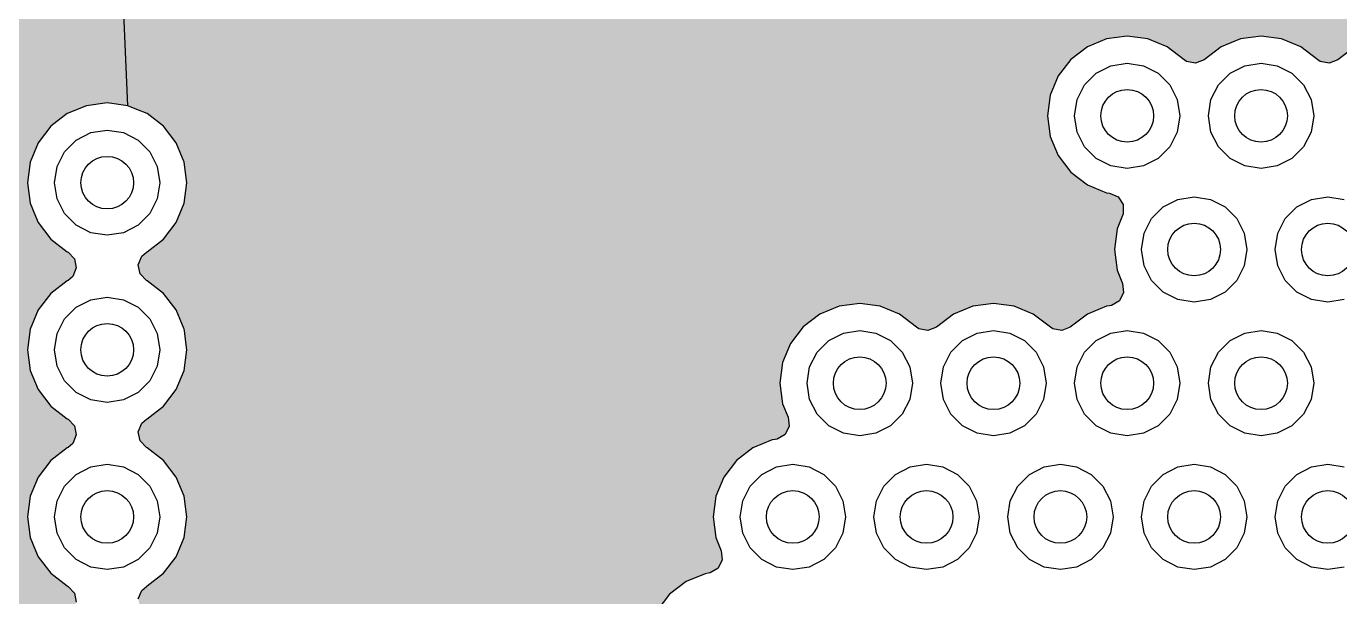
# Model space of a CAD drawing. Header units: millimetres. Extents: x -3894 to -3474, y -291 to 6.
# Drawn here: x -3733.36 to -3723.38, y -96.33 to -91.99 of the extents above; entities that cross this region are included whole.
import ezdxf

# ---------------------------------------------------------------- set-up
doc = ezdxf.new("R2010")
doc.units = ezdxf.units.MM
doc.layers.add('BLACK', color=7, linetype='Continuous')

msp = doc.modelspace()

# ---------------------------------------------------------------- hatches: boundary and pattern name
msp.add_hatch(color=256).paths.add_polyline_path([(-3725.301, -93.1973), (-3725.4264, -93.1011), (-3725.5227, -92.9756), (-3725.5429, -92.9268), (-3725.5832, -92.8296), (-3725.5832, -92.8296), (-3725.6038, -92.6728), (-3725.5832, -92.516), (-3725.5832, -92.516), (-3725.5227, -92.37), (-3725.4264, -92.2445), (-3725.301, -92.1483), (-3725.1549, -92.0878), (-3725.1549, -92.0878), (-3724.9981, -92.0671), (-3724.8414, -92.0878), (-3724.8414, -92.0878), (-3724.6953, -92.1483), (-3724.5656, -92.2478), (-3724.5483, -92.2589), (-3724.4798, -92.273), (-3724.4147, -92.2478), (-3724.285, -92.1483), (-3724.1389, -92.0878), (-3724.1389, -92.0878), (-3723.9821, -92.0671), (-3723.8254, -92.0878), (-3723.8254, -92.0878), (-3723.6793, -92.1483), (-3723.5496, -92.2478), (-3723.5323, -92.2589), (-3723.4638, -92.273), (-3723.3987, -92.2478), (-3723.269, -92.1483), (-3723.1229, -92.0878), (-3723.1229, -92.0878), (-3722.9661, -92.0671), (-3722.8094, -92.0878), (-3722.8094, -92.0878), (-3722.6633, -92.1483), (-3722.5336, -92.2478), (-3722.5163, -92.2589), (-3722.4478, -92.273), (-3722.3827, -92.2478), (-3722.253, -92.1483), (-3722.1069, -92.0878), (-3722.1069, -92.0878), (-3721.9501, -92.0671), (-3721.7934, -92.0878), (-3721.7934, -92.0878), (-3721.6473, -92.1483), (-3721.5917, -89.8675), (-3721.626, -89.8741), (-3721.6728, -89.9187), (-3721.7759, -90.0531), (-3721.9013, -90.1493), (-3722.0474, -90.2098), (-3722.1519, -90.2236), (-3722.2041, -90.2305), (-3722.307, -90.217), (-3722.3609, -90.2098), (-3722.507, -90.1493), (-3722.6324, -90.0531), (-3722.7406, -89.9121), (-3722.7625, -89.8868), (-3722.8274, -89.8609), (-3722.896, -89.8741), (-3722.9428, -89.9187), (-3723.0459, -90.0531), (-3723.1713, -90.1493), (-3723.3174, -90.2098), (-3723.4219, -90.2236), (-3723.4741, -90.2305), (-3723.577, -90.217), (-3723.6309, -90.2098), (-3723.777, -90.1493), (-3723.9024, -90.0531), (-3723.9987, -89.9276), (-3724.0258, -89.8623), (-3724.0592, -89.7816), (-3724.0592, -89.7816), (-3724.0695, -89.7032), (-3731.2496, -88.9835), (-3731.2711, -89.1466), (-3731.3316, -89.2926), (-3731.4279, -89.4181), (-3731.5533, -89.5143), (-3731.6994, -89.5748), (-3731.7782, -89.5852), (-3731.7884, -89.587), (-3731.8497, -89.6205), (-3732.4685, -90.2393), (-3732.5713, -90.2986), (-3732.5955, -90.3051), (-3732.6858, -90.3293), (-3732.5884, -92.5958), (-3732.5884, -92.5958), (-3732.5884, -92.5958), (-3732.5203, -92.624), (-3732.4423, -92.6563), (-3732.3169, -92.7525), (-3732.2206, -92.878), (-3732.1601, -93.024), (-3732.1395, -93.1808), (-3732.1601, -93.3376), (-3732.2206, -93.4836), (-3732.3169, -93.6091), (-3732.4578, -93.7173), (-3732.4831, -93.7392), (-3732.5091, -93.804), (-3732.4958, -93.8726), (-3732.4512, -93.9194), (-3732.3169, -94.0225), (-3732.2206, -94.148), (-3732.1601, -94.294), (-3732.1471, -94.3927), (-3732.1395, -94.4508), (-3732.1601, -94.6076), (-3732.2206, -94.7536), (-3732.3169, -94.8791), (-3732.4578, -94.9873), (-3732.4831, -95.0092), (-3732.5091, -95.074), (-3732.4958, -95.1426), (-3732.4512, -95.1894), (-3732.3169, -95.2925), (-3732.2206, -95.418), (-3732.1601, -95.564), (-3732.1471, -95.6627), (-3732.1395, -95.7208), (-3732.1601, -95.8776), (-3732.2206, -96.0236), (-3732.3169, -96.1491), (-3732.4578, -96.2573), (-3732.4831, -96.2792), (-3732.5091, -96.344), (-3732.4958, -96.4126), (-3732.4512, -96.4594), (-3732.3169, -96.5625), (-3732.2206, -96.688), (-3732.1601, -96.834), (-3732.1601, -96.834), (-3732.1395, -96.9908), (-3732.1439, -97.0242), (-3732.1601, -97.1476), (-3732.2206, -97.2936), (-3732.3169, -97.4191), (-3732.4578, -97.5273), (-3732.4831, -97.5492), (-3732.5091, -97.614), (-3732.4958, -97.6826), (-3732.4512, -97.7294), (-3732.4208, -97.7528), (-3732.3169, -97.8325), (-3732.2206, -97.958), (-3732.1601, -98.104), (-3732.1395, -98.2608), (-3732.1601, -98.4176), (-3732.2206, -98.5636), (-3732.3169, -98.6891), (-3732.4578, -98.7973), (-3732.4831, -98.8192), (-3732.5091, -98.884), (-3732.4958, -98.9526), (-3732.4512, -98.9994), (-3732.3169, -99.1025), (-3732.2206, -99.228), (-3732.1601, -99.374), (-3732.1471, -99.4727), (-3732.1395, -99.5308), (-3732.1601, -99.6876), (-3732.2206, -99.8336), (-3732.3169, -99.9591), (-3732.4578, -100.0673), (-3732.4831, -100.0892), (-3732.5091, -100.154), (-3732.4958, -100.2226), (-3732.4512, -100.2694), (-3732.3169, -100.3725), (-3732.2206, -100.498), (-3732.1601, -100.644), (-3732.1461, -100.7505), (-3732.1395, -100.8008), (-3732.1601, -100.9576), (-3732.2206, -101.1036), (-3732.3169, -101.2291), (-3732.4423, -101.3253), (-3732.5153, -101.3556), (-3732.1152, -102.2451), (-3723.4741, -98.3585), (-3723.5525, -98.3482), (-3723.6309, -98.3378), (-3723.777, -98.2773), (-3723.9067, -98.1778), (-3723.924, -98.1667), (-3723.9925, -98.1526), (-3724.0576, -98.1778), (-3724.1873, -98.2773), (-3724.3334, -98.3378), (-3724.4379, -98.3516), (-3724.4901, -98.3585), (-3724.5685, -98.3482), (-3724.6469, -98.3378), (-3724.793, -98.2773), (-3724.9227, -98.1778), (-3724.94, -98.1667), (-3725.0085, -98.1526), (-3725.0736, -98.1778), (-3725.2033, -98.2773), (-3725.3494, -98.3378), (-3725.4539, -98.3516), (-3725.5061, -98.3585), (-3725.5845, -98.3482), (-3725.6629, -98.3378), (-3725.809, -98.2773), (-3725.9387, -98.1778), (-3725.956, -98.1667), (-3726.0245, -98.1526), (-3726.0896, -98.1778), (-3726.2193, -98.2773), (-3726.3654, -98.3378), (-3726.4699, -98.3516), (-3726.5221, -98.3585), (-3726.6005, -98.3482), (-3726.6789, -98.3378), (-3726.825, -98.2773), (-3726.9547, -98.1778), (-3726.972, -98.1667), (-3727.0405, -98.1526), (-3727.1056, -98.1778), (-3727.2353, -98.2773), (-3727.3814, -98.3378), (-3727.4859, -98.3516), (-3727.5381, -98.3585), (-3727.6165, -98.3482), (-3727.6949, -98.3378), (-3727.841, -98.2773), (-3727.9707, -98.1778), (-3727.988, -98.1667), (-3728.0565, -98.1526), (-3728.1216, -98.1778), (-3728.2513, -98.2773), (-3728.3974, -98.3378), (-3728.5019, -98.3516), (-3728.5541, -98.3585), (-3728.5541, -98.3585), (-3728.6325, -98.3482), (-3728.7109, -98.3378), (-3728.857, -98.2773), (-3728.9824, -98.1811), (-3729.0787, -98.0556), (-3729.0989, -98.0068), (-3729.1392, -97.9096), (-3729.1392, -97.9096), (-3729.1598, -97.7528), (-3729.1392, -97.596), (-3729.1392, -97.596), (-3729.0787, -97.45), (-3728.9824, -97.3245), (-3728.857, -97.2283), (-3728.7173, -97.1704), (-3728.7109, -97.1678), (-3728.7109, -97.1678), (-3728.6878, -97.1647), (-3728.6733, -97.1619), (-3728.6133, -97.1263), (-3728.582, -97.0638), (-3728.5895, -96.9943), (-3728.6312, -96.8936), (-3728.6518, -96.7368), (-3728.6312, -96.58), (-3728.6312, -96.58), (-3728.5707, -96.434), (-3728.4744, -96.3085), (-3728.349, -96.2123), (-3728.2029, -96.1518), (-3728.1798, -96.1487), (-3728.1653, -96.1459), (-3728.1053, -96.1103), (-3728.074, -96.0478), (-3728.0815, -95.9783), (-3728.1232, -95.8776), (-3728.1438, -95.7208), (-3728.1232, -95.564), (-3728.1232, -95.564), (-3728.0627, -95.418), (-3727.9664, -95.2925), (-3727.841, -95.1963), (-3727.6949, -95.1358), (-3727.6949, -95.1358), (-3727.6718, -95.1327), (-3727.6573, -95.1299), (-3727.5973, -95.0943), (-3727.566, -95.0318), (-3727.5735, -94.9623), (-3727.6152, -94.8616), (-3727.6358, -94.7048), (-3727.6152, -94.548), (-3727.6152, -94.548), (-3727.5547, -94.402), (-3727.4584, -94.2765), (-3727.333, -94.1803), (-3727.1869, -94.1198), (-3727.1869, -94.1198), (-3727.0301, -94.0991), (-3726.8734, -94.1198), (-3726.8734, -94.1198), (-3726.7273, -94.1803), (-3726.5976, -94.2798), (-3726.5803, -94.2909), (-3726.5118, -94.305), (-3726.4467, -94.2798), (-3726.317, -94.1803), (-3726.1709, -94.1198), (-3726.1709, -94.1198), (-3726.0141, -94.0991), (-3725.8574, -94.1198), (-3725.8574, -94.1198), (-3725.7113, -94.1803), (-3725.5816, -94.2798), (-3725.5643, -94.2909), (-3725.4958, -94.305), (-3725.4307, -94.2798), (-3725.301, -94.1803), (-3725.1549, -94.1198), (-3725.1549, -94.1198), (-3725.1318, -94.1167), (-3725.1173, -94.1139), (-3725.0573, -94.0783), (-3725.026, -94.0158), (-3725.0335, -93.9463), (-3725.0752, -93.8456), (-3725.0958, -93.6888), (-3725.0752, -93.532), (-3725.0335, -93.4313), (-3725.0286, -93.4173), (-3725.0295, -93.3475), (-3725.0679, -93.2892), (-3725.1318, -93.2609), (-3725.1549, -93.2578)])
h = msp.add_hatch(color=256)
h.paths.add_polyline_path([(-3739.5234, -95.2925), (-3739.3825, -95.1843), (-3739.3572, -95.1625), (-3739.3312, -95.0976), (-3739.3444, -95.029), (-3739.3891, -94.9822), (-3739.5234, -94.8791), (-3739.6197, -94.7536), (-3739.6399, -94.7048), (-3739.6802, -94.6076), (-3739.6802, -94.6076), (-3739.7008, -94.4508), (-3739.6802, -94.294), (-3739.6802, -94.294), (-3739.6197, -94.148), (-3739.5234, -94.0225), (-3739.3825, -93.9143), (-3739.3572, -93.8925), (-3739.3312, -93.8276), (-3739.3444, -93.759), (-3739.3891, -93.7122), (-3739.5234, -93.6091), (-3739.6197, -93.4836), (-3739.6399, -93.4348), (-3739.6802, -93.3376), (-3739.6802, -93.3376), (-3739.7008, -93.1808), (-3739.6802, -93.024), (-3739.6802, -93.024), (-3739.6197, -92.878), (-3739.5234, -92.7525), (-3739.398, -92.6563), (-3739.2519, -92.5958), (-3739.2519, -92.5958), (-3739.1735, -92.5854), (-3739.1735, -90.3293), (-3741.802, -90.3293), (-3741.8575, -90.3424), (-3741.9087, -90.39), (-3741.9259, -90.4577), (-3741.9039, -90.524), (-3741.8495, -90.5679), (-3741.7435, -90.6118), (-3741.7133, -90.6243), (-3741.5879, -90.7205), (-3741.4916, -90.846), (-3741.4311, -90.992), (-3741.4105, -91.1488), (-3741.4311, -91.3056), (-3741.4916, -91.4516), (-3741.5879, -91.5771), (-3741.7133, -91.6733), (-3741.8594, -91.7338), (-3742.0161, -91.7545), (-3742.0527, -91.7497), (-3742.0953, -91.7514), (-3742.1566, -91.7849), (-3742.5509, -92.1793), (-3742.6105, -92.2136), (-3742.6309, -92.2254), (-3742.72, -92.2493), (-3742.72, -92.2493), (-3745.3574, -92.2493), (-3745.3823, -92.2518), (-3745.444, -92.2846), (-3745.4782, -92.3455), (-3745.474, -92.4153), (-3745.4328, -92.4717), (-3745.4268, -92.4763), (-3745.3979, -92.4985), (-3745.3016, -92.624), (-3745.2411, -92.77), (-3745.2205, -92.9268), (-3745.2411, -93.0836), (-3745.2814, -93.1808), (-3745.3016, -93.2296), (-3745.3979, -93.3551), (-3745.5388, -93.4633), (-3745.5641, -93.4852), (-3745.5901, -93.55), (-3745.5768, -93.6186), (-3745.5322, -93.6654), (-3745.3979, -93.7685), (-3745.3016, -93.894), (-3745.2411, -94.04), (-3745.223, -94.1772), (-3745.2205, -94.1968), (-3745.2411, -94.3536), (-3745.3016, -94.4996), (-3745.4011, -94.6293), (-3745.4123, -94.6467), (-3745.4263, -94.7151), (-3745.4011, -94.7803), (-3745.3016, -94.91), (-3745.2411, -95.056), (-3745.2411, -95.056), (-3745.223, -95.1932), (-3745.2205, -95.2128), (-3745.2411, -95.3696), (-3745.3016, -95.5156), (-3745.4011, -95.6453), (-3745.4123, -95.6627), (-3745.4263, -95.7311), (-3745.4011, -95.7963), (-3745.3016, -95.926), (-3745.2411, -96.072), (-3745.2411, -96.072), (-3745.2246, -96.1975), (-3745.2205, -96.2288), (-3745.2411, -96.3856), (-3745.3016, -96.5316), (-3745.4011, -96.6613), (-3745.4123, -96.6787), (-3745.4263, -96.7471), (-3745.4011, -96.8123), (-3745.3016, -96.942), (-3745.2411, -97.088), (-3745.2314, -97.1619), (-3745.2205, -97.2448), (-3745.2411, -97.4016), (-3745.3016, -97.5476), (-3745.4011, -97.6773), (-3745.4123, -97.6947), (-3745.4263, -97.7631), (-3745.4011, -97.8283), (-3745.3016, -97.958), (-3745.2411, -98.104), (-3745.2205, -98.2608), (-3745.2411, -98.4176), (-3745.3016, -98.5636), (-3745.4011, -98.6933), (-3745.4123, -98.7107), (-3745.4263, -98.7791), (-3745.4011, -98.8443), (-3745.3016, -98.974), (-3745.2411, -99.12), (-3745.223, -99.2572), (-3745.2205, -99.2768), (-3745.2411, -99.4336), (-3745.3016, -99.5796), (-3745.4011, -99.7093), (-3745.4123, -99.7267), (-3745.4263, -99.7951), (-3745.4011, -99.8603), (-3745.3016, -99.99), (-3745.2411, -100.136), (-3745.223, -100.2732), (-3745.2205, -100.2928), (-3745.2411, -100.4496), (-3745.3016, -100.5956), (-3745.4011, -100.7253), (-3745.4123, -100.7427), (-3745.4263, -100.8111), (-3745.4011, -100.8763), (-3745.3016, -101.006), (-3745.2411, -101.152), (-3745.2411, -101.152), (-3745.2205, -101.3088), (-3745.2251, -101.3441), (-3745.2411, -101.4656), (-3745.3016, -101.6116), (-3745.3979, -101.7371), (-3745.5233, -101.8333), (-3745.6694, -101.8938), (-3745.7739, -101.9076), (-3745.8261, -101.9145), (-3745.9045, -101.9042), (-3745.9829, -101.8938), (-3746.129, -101.8333), (-3746.2544, -101.7371), (-3746.3507, -101.6116), (-3746.4112, -101.4656), (-3746.4142, -101.4425), (-3746.417, -101.428), (-3746.4527, -101.3679), (-3746.5152, -101.3366), (-3746.5846, -101.3441), (-3746.6854, -101.3858), (-3746.7899, -101.3996), (-3746.8421, -101.4065), (-3746.9205, -101.3962), (-3746.9989, -101.3858), (-3747.0997, -101.3441), (-3747.1136, -101.3393), (-3747.1835, -101.3401), (-3747.2418, -101.3786), (-3747.2701, -101.4425), (-3747.2731, -101.4656), (-3747.3336, -101.6116), (-3747.4299, -101.7371), (-3747.5553, -101.8333), (-3747.6283, -101.8636), (-3739.3468, -103.1675), (-3739.069, -101.403), (-3739.0951, -101.4065), (-3739.1735, -101.3962), (-3739.2519, -101.3858), (-3739.398, -101.3253), (-3739.5234, -101.2291), (-3739.6197, -101.1036), (-3739.6399, -101.0548), (-3739.6802, -100.9576), (-3739.6802, -100.9576), (-3739.7008, -100.8008), (-3739.6802, -100.644), (-3739.6802, -100.644), (-3739.6197, -100.498), (-3739.5234, -100.3725), (-3739.3825, -100.2643), (-3739.3572, -100.2425), (-3739.3312, -100.1776), (-3739.3444, -100.109), (-3739.3891, -100.0622), (-3739.5234, -99.9591), (-3739.6197, -99.8336), (-3739.6399, -99.7848), (-3739.6802, -99.6876), (-3739.6802, -99.6876), (-3739.7008, -99.5308), (-3739.6802, -99.374), (-3739.6802, -99.374), (-3739.6197, -99.228), (-3739.5234, -99.1025), (-3739.3825, -98.9943), (-3739.3572, -98.9725), (-3739.3312, -98.9076), (-3739.3444, -98.839), (-3739.3891, -98.7922), (-3739.5234, -98.6891), (-3739.6197, -98.5636), (-3739.6399, -98.5148), (-3739.6802, -98.4176), (-3739.6802, -98.4176), (-3739.7008, -98.2608), (-3739.6802, -98.104), (-3739.6802, -98.104), (-3739.6197, -97.958), (-3739.5234, -97.8325), (-3739.3825, -97.7243), (-3739.3572, -97.7025), (-3739.3312, -97.6376), (-3739.3444, -97.569), (-3739.3891, -97.5222), (-3739.5234, -97.4191), (-3739.6197, -97.2936), (-3739.6399, -97.2448), (-3739.6802, -97.1476), (-3739.6802, -97.1476), (-3739.7008, -96.9908), (-3739.6802, -96.834), (-3739.6802, -96.834), (-3739.6197, -96.688), (-3739.5234, -96.5625), (-3739.3825, -96.4543), (-3739.3572, -96.4325), (-3739.3312, -96.3676), (-3739.3444, -96.299), (-3739.3891, -96.2522), (-3739.5234, -96.1491), (-3739.6197, -96.0236), (-3739.6399, -95.9748), (-3739.6802, -95.8776), (-3739.6802, -95.8776), (-3739.7008, -95.7208), (-3739.6802, -95.564), (-3739.6802, -95.564), (-3739.6197, -95.418)])
h.paths.add_polyline_path([(-3736.3484, -96.5625), (-3736.2075, -96.4543), (-3736.1822, -96.4325), (-3736.1562, -96.3676), (-3736.1694, -96.299), (-3736.2141, -96.2522), (-3736.3484, -96.1491), (-3736.4447, -96.0236), (-3736.4649, -95.9748), (-3736.5052, -95.8776), (-3736.5052, -95.8776), (-3736.5258, -95.7208), (-3736.5052, -95.564), (-3736.5052, -95.564), (-3736.4447, -95.418), (-3736.3484, -95.2925), (-3736.2075, -95.1843), (-3736.1822, -95.1625), (-3736.1562, -95.0976), (-3736.1694, -95.029), (-3736.2141, -94.9822), (-3736.3484, -94.8791), (-3736.4447, -94.7536), (-3736.4649, -94.7048), (-3736.5052, -94.6076), (-3736.5052, -94.6076), (-3736.5258, -94.4508), (-3736.5052, -94.294), (-3736.5052, -94.294), (-3736.4447, -94.148), (-3736.3484, -94.0225), (-3736.223, -93.9263), (-3736.0769, -93.8658), (-3736.0769, -93.8658), (-3736.0769, -90.3293), (-3739.1735, -90.3293), (-3739.1735, -92.5854), (-3739.0951, -92.5751), (-3738.9384, -92.5958), (-3738.9384, -92.5958), (-3738.8703, -92.624), (-3738.7923, -92.6563), (-3738.6669, -92.7525), (-3738.5706, -92.878), (-3738.5101, -93.024), (-3738.4895, -93.1808), (-3738.5101, -93.3376), (-3738.5706, -93.4836), (-3738.6669, -93.6091), (-3738.8078, -93.7173), (-3738.8331, -93.7392), (-3738.8591, -93.804), (-3738.8458, -93.8726), (-3738.8012, -93.9194), (-3738.6669, -94.0225), (-3738.5706, -94.148), (-3738.5101, -94.294), (-3738.4971, -94.3927), (-3738.4895, -94.4508), (-3738.5101, -94.6076), (-3738.5706, -94.7536), (-3738.6669, -94.8791), (-3738.8078, -94.9873), (-3738.8331, -95.0092), (-3738.8591, -95.074), (-3738.8458, -95.1426), (-3738.8012, -95.1894), (-3738.6669, -95.2925), (-3738.5706, -95.418), (-3738.5101, -95.564), (-3738.4971, -95.6627), (-3738.4895, -95.7208), (-3738.5101, -95.8776), (-3738.5706, -96.0236), (-3738.6669, -96.1491), (-3738.8078, -96.2573), (-3738.8331, -96.2792), (-3738.8591, -96.344), (-3738.8458, -96.4126), (-3738.8012, -96.4594), (-3738.6669, -96.5625), (-3738.5706, -96.688), (-3738.5101, -96.834), (-3738.5101, -96.834), (-3738.4895, -96.9908), (-3738.4939, -97.0242), (-3738.5101, -97.1476), (-3738.5706, -97.2936), (-3738.6669, -97.4191), (-3738.8078, -97.5273), (-3738.8331, -97.5492), (-3738.8591, -97.614), (-3738.8458, -97.6826), (-3738.8012, -97.7294), (-3738.6669, -97.8325), (-3738.5706, -97.958), (-3738.5101, -98.104), (-3738.4895, -98.2608), (-3738.5101, -98.4176), (-3738.5706, -98.5636), (-3738.6669, -98.6891), (-3738.8078, -98.7973), (-3738.8331, -98.8192), (-3738.8591, -98.884), (-3738.8458, -98.9526), (-3738.8012, -98.9994), (-3738.6669, -99.1025), (-3738.5706, -99.228), (-3738.5101, -99.374), (-3738.4971, -99.4727), (-3738.4895, -99.5308), (-3738.5101, -99.6876), (-3738.5706, -99.8336), (-3738.6669, -99.9591), (-3738.8078, -100.0673), (-3738.8331, -100.0892), (-3738.8591, -100.154), (-3738.8458, -100.2226), (-3738.8012, -100.2694), (-3738.6669, -100.3725), (-3738.5706, -100.498), (-3738.5101, -100.644), (-3738.4961, -100.7505), (-3738.4895, -100.8008), (-3738.5101, -100.9576), (-3738.5706, -101.1036), (-3738.6669, -101.2291), (-3738.7923, -101.3253), (-3738.9384, -101.3858), (-3739.0429, -101.3996), (-3739.069, -101.403), (-3739.3468, -103.1675), (-3735.7458, -103.7345), (-3735.9201, -100.1365), (-3735.9985, -100.1262), (-3736.0769, -100.1158), (-3736.223, -100.0553), (-3736.3484, -99.9591), (-3736.4447, -99.8336), (-3736.4649, -99.7848), (-3736.5052, -99.6876), (-3736.5052, -99.6876), (-3736.5258, -99.5308), (-3736.5052, -99.374), (-3736.5052, -99.374), (-3736.4447, -99.228), (-3736.3484, -99.1025), (-3736.2075, -98.9943), (-3736.1822, -98.9725), (-3736.1562, -98.9076), (-3736.1694, -98.839), (-3736.2141, -98.7922), (-3736.3484, -98.6891), (-3736.4447, -98.5636), (-3736.4649, -98.5148), (-3736.5052, -98.4176), (-3736.5052, -98.4176), (-3736.5258, -98.2608), (-3736.5052, -98.104), (-3736.5052, -98.104), (-3736.4447, -97.958), (-3736.3484, -97.8325), (-3736.2075, -97.7243), (-3736.1822, -97.7025), (-3736.1562, -97.6376), (-3736.1694, -97.569), (-3736.2141, -97.5222), (-3736.3484, -97.4191), (-3736.4447, -97.2936), (-3736.4649, -97.2448), (-3736.5052, -97.1476), (-3736.5052, -97.1476), (-3736.5258, -96.9908), (-3736.5052, -96.834), (-3736.5052, -96.834), (-3736.4447, -96.688)])
h.paths.add_polyline_path([(-3733.2697, -95.418), (-3733.1734, -95.2925), (-3733.0325, -95.1843), (-3733.0072, -95.1625), (-3732.9812, -95.0976), (-3732.9944, -95.029), (-3733.0391, -94.9822), (-3733.1734, -94.8791), (-3733.2697, -94.7536), (-3733.2899, -94.7048), (-3733.3302, -94.6076), (-3733.3302, -94.6076), (-3733.3508, -94.4508), (-3733.3302, -94.294), (-3733.3302, -94.294), (-3733.2697, -94.148), (-3733.1734, -94.0225), (-3733.0325, -93.9143), (-3733.0072, -93.8925), (-3732.9812, -93.8276), (-3732.9944, -93.759), (-3733.0391, -93.7122), (-3733.1734, -93.6091), (-3733.2697, -93.4836), (-3733.2899, -93.4348), (-3733.3302, -93.3376), (-3733.3302, -93.3376), (-3733.3508, -93.1808), (-3733.3302, -93.024), (-3733.3302, -93.024), (-3733.2697, -92.878), (-3733.1734, -92.7525), (-3733.048, -92.6563), (-3732.9019, -92.5958), (-3732.9019, -92.5958), (-3732.7451, -92.5751), (-3732.5884, -92.5958), (-3732.6858, -90.3293), (-3735.407, -90.3293), (-3736.0769, -90.3293), (-3736.0769, -93.8658), (-3735.9201, -93.8451), (-3735.7634, -93.8658), (-3735.7634, -93.8658), (-3735.6247, -93.9232), (-3735.6173, -93.9263), (-3735.4919, -94.0225), (-3735.3956, -94.148), (-3735.3351, -94.294), (-3735.3221, -94.3927), (-3735.3145, -94.4508), (-3735.3351, -94.6076), (-3735.3956, -94.7536), (-3735.4919, -94.8791), (-3735.6328, -94.9873), (-3735.6581, -95.0092), (-3735.6841, -95.074), (-3735.6708, -95.1426), (-3735.6262, -95.1894), (-3735.4919, -95.2925), (-3735.3956, -95.418), (-3735.3351, -95.564), (-3735.3221, -95.6627), (-3735.3145, -95.7208), (-3735.3351, -95.8776), (-3735.3956, -96.0236), (-3735.4919, -96.1491), (-3735.6328, -96.2573), (-3735.6581, -96.2792), (-3735.6841, -96.344), (-3735.6708, -96.4126), (-3735.6262, -96.4594), (-3735.4919, -96.5625), (-3735.3956, -96.688), (-3735.3351, -96.834), (-3735.3351, -96.834), (-3735.3145, -96.9908), (-3735.3189, -97.0242), (-3735.3351, -97.1476), (-3735.3956, -97.2936), (-3735.4919, -97.4191), (-3735.6328, -97.5273), (-3735.6581, -97.5492), (-3735.6841, -97.614), (-3735.6708, -97.6826), (-3735.6262, -97.7294), (-3735.4919, -97.8325), (-3735.3956, -97.958), (-3735.3351, -98.104), (-3735.3145, -98.2608), (-3735.3351, -98.4176), (-3735.3956, -98.5636), (-3735.4919, -98.6891), (-3735.6328, -98.7973), (-3735.6581, -98.8192), (-3735.6841, -98.884), (-3735.6708, -98.9526), (-3735.6262, -98.9994), (-3735.4919, -99.1025), (-3735.3956, -99.228), (-3735.3351, -99.374), (-3735.3221, -99.4727), (-3735.3145, -99.5308), (-3735.3351, -99.6876), (-3735.3956, -99.8336), (-3735.4919, -99.9591), (-3735.6173, -100.0553), (-3735.7634, -100.1158), (-3735.8679, -100.1296), (-3735.9201, -100.1365), (-3735.7458, -103.7345), (-3735.5094, -103.7718), (-3732.1152, -102.2451), (-3732.5153, -101.3556), (-3732.5884, -101.3858), (-3732.6929, -101.3996), (-3732.7451, -101.4065), (-3732.8235, -101.3962), (-3732.9019, -101.3858), (-3733.048, -101.3253), (-3733.1734, -101.2291), (-3733.2697, -101.1036), (-3733.2899, -101.0548), (-3733.3302, -100.9576), (-3733.3302, -100.9576), (-3733.3508, -100.8008), (-3733.3302, -100.644), (-3733.3302, -100.644), (-3733.2697, -100.498), (-3733.1734, -100.3725), (-3733.0325, -100.2643), (-3733.0072, -100.2425), (-3732.9812, -100.1776), (-3732.9944, -100.109), (-3733.0391, -100.0622), (-3733.1734, -99.9591), (-3733.2697, -99.8336), (-3733.2899, -99.7848), (-3733.3302, -99.6876), (-3733.3302, -99.6876), (-3733.3508, -99.5308), (-3733.3302, -99.374), (-3733.3302, -99.374), (-3733.2697, -99.228), (-3733.1734, -99.1025), (-3733.0325, -98.9943), (-3733.0072, -98.9725), (-3732.9812, -98.9076), (-3732.9944, -98.839), (-3733.0391, -98.7922), (-3733.1734, -98.6891), (-3733.2697, -98.5636), (-3733.2899, -98.5148), (-3733.3302, -98.4176), (-3733.3302, -98.4176), (-3733.3508, -98.2608), (-3733.3302, -98.104), (-3733.3302, -98.104), (-3733.2697, -97.958), (-3733.1734, -97.8325), (-3733.0325, -97.7243), (-3733.0072, -97.7025), (-3732.9812, -97.6376), (-3732.9944, -97.569), (-3733.0391, -97.5222), (-3733.1734, -97.4191), (-3733.2697, -97.2936), (-3733.2899, -97.2448), (-3733.3302, -97.1476), (-3733.3302, -97.1476), (-3733.3508, -96.9908), (-3733.3302, -96.834), (-3733.3302, -96.834), (-3733.2697, -96.688), (-3733.1734, -96.5625), (-3733.0325, -96.4543), (-3733.0072, -96.4325), (-3732.9812, -96.3676), (-3732.9944, -96.299), (-3733.0391, -96.2522), (-3733.1734, -96.1491), (-3733.2697, -96.0236), (-3733.2899, -95.9748), (-3733.3302, -95.8776), (-3733.3302, -95.8776), (-3733.3508, -95.7208), (-3733.3302, -95.564), (-3733.3302, -95.564)])
h.paths.add_polyline_path([(-3735.6101, -90.7288, -1), (-3735.2101, -90.7288, -1)], flags=16)

# ---------------------------------------------------------------- linework, layer by layer
msp.add_line((-3732.5884, -92.5958), (-3732.6858, -90.3293))
at = {"layer": 'BLACK', "linetype": 'Continuous'}
for p, q in [((-3724.9981, -92.0671), (-3725.1549, -92.0878)), ((-3724.8414, -92.0878), (-3724.9981, -92.0671)), ((-3724.9981, -92.0671), (-3724.9981, -92.0671)), ((-3723.9821, -92.0671), (-3724.1389, -92.0878)), ((-3723.8254, -92.0878), (-3723.9821, -92.0671)), ((-3723.9821, -92.0671), (-3723.9821, -92.0671)), ((-3725.301, -92.1483), (-3725.4264, -92.2445)), ((-3725.1549, -92.0878), (-3725.301, -92.1483)), ((-3725.1549, -92.0878), (-3725.1549, -92.0878)), ((-3724.6953, -92.1483), (-3724.8414, -92.0878)), ((-3724.8414, -92.0878), (-3724.8414, -92.0878)), ((-3724.5656, -92.2478), (-3724.6953, -92.1483)), ((-3724.285, -92.1483), (-3724.4147, -92.2478)), ((-3724.1389, -92.0878), (-3724.285, -92.1483)), ((-3724.1389, -92.0878), (-3724.1389, -92.0878)), ((-3723.6793, -92.1483), (-3723.8254, -92.0878)), ((-3723.8254, -92.0878), (-3723.8254, -92.0878)), ((-3723.5496, -92.2478), (-3723.6793, -92.1483)), ((-3723.269, -92.1483), (-3723.3987, -92.2478)), ((-3725.4264, -92.2445), (-3725.5227, -92.37)), ((-3725.1218, -92.2924), (-3724.9981, -92.2728)), ((-3724.9981, -92.2728), (-3724.8745, -92.2924)), ((-3724.5483, -92.2589), (-3724.5656, -92.2478)), ((-3724.4798, -92.273), (-3724.5483, -92.2589)), ((-3724.4147, -92.2478), (-3724.4798, -92.273)), ((-3724.1058, -92.2924), (-3723.9821, -92.2728)), ((-3723.9821, -92.2728), (-3723.8585, -92.2924)), ((-3723.5323, -92.2589), (-3723.5496, -92.2478)), ((-3723.4638, -92.273), (-3723.5323, -92.2589)), ((-3723.3987, -92.2478), (-3723.4638, -92.273)), ((-3725.5227, -92.37), (-3725.5832, -92.516)), ((-3725.3218, -92.4377), (-3725.2333, -92.3492)), ((-3725.2333, -92.3492), (-3725.1218, -92.2924)), ((-3724.8745, -92.2924), (-3724.763, -92.3492)), ((-3724.763, -92.3492), (-3724.6745, -92.4377)), ((-3724.3058, -92.4377), (-3724.2173, -92.3492)), ((-3724.2173, -92.3492), (-3724.1058, -92.2924)), ((-3723.8585, -92.2924), (-3723.747, -92.3492)), ((-3723.747, -92.3492), (-3723.6585, -92.4377)), ((-3725.3786, -92.5492), (-3725.3218, -92.4377)), ((-3724.6745, -92.4377), (-3724.6177, -92.5492)), ((-3724.3626, -92.5492), (-3724.3058, -92.4377)), ((-3723.6585, -92.4377), (-3723.6017, -92.5492)), ((-3725.5832, -92.516), (-3725.6038, -92.6728)), ((-3725.5832, -92.516), (-3725.5832, -92.516)), ((-3725.3981, -92.6728), (-3725.3786, -92.5492)), ((-3724.6177, -92.5492), (-3724.5981, -92.6728)), ((-3724.3821, -92.6728), (-3724.3626, -92.5492)), ((-3723.6017, -92.5492), (-3723.5821, -92.6728)), ((-3733.048, -92.6563), (-3733.1734, -92.7525)), ((-3732.9019, -92.5958), (-3733.048, -92.6563)), ((-3732.7451, -92.5751), (-3732.9019, -92.5958)), ((-3732.9019, -92.5958), (-3732.9019, -92.5958)), ((-3732.5884, -92.5958), (-3732.7451, -92.5751)), ((-3732.7451, -92.5751), (-3732.7451, -92.5751)), ((-3732.5203, -92.624), (-3732.5884, -92.5958)), ((-3732.5884, -92.5958), (-3732.5884, -92.5958)), ((-3732.4423, -92.6563), (-3732.5203, -92.624)), ((-3732.3169, -92.7525), (-3732.4423, -92.6563)), ((-3725.6038, -92.6728), (-3725.6038, -92.6728)), ((-3725.6038, -92.6728), (-3725.5832, -92.8296)), ((-3725.3786, -92.7964), (-3725.3981, -92.6728)), ((-3724.5981, -92.6728), (-3724.6177, -92.7964)), ((-3724.3626, -92.7964), (-3724.3821, -92.6728)), ((-3723.5821, -92.6728), (-3723.6017, -92.7964)), ((-3733.1734, -92.7525), (-3733.2697, -92.878)), ((-3732.2206, -92.878), (-3732.3169, -92.7525)), ((-3733.0688, -92.9457), (-3732.9803, -92.8572)), ((-3732.9803, -92.8572), (-3732.8688, -92.8004)), ((-3732.8688, -92.8004), (-3732.7451, -92.7808)), ((-3732.7451, -92.7808), (-3732.6215, -92.8004)), ((-3732.6215, -92.8004), (-3732.51, -92.8572)), ((-3732.51, -92.8572), (-3732.4215, -92.9457)), ((-3725.5832, -92.8296), (-3725.5832, -92.8296)), ((-3725.5832, -92.8296), (-3725.5429, -92.9268)), ((-3725.3218, -92.9079), (-3725.3786, -92.7964)), ((-3724.6177, -92.7964), (-3724.6745, -92.9079)), ((-3724.3058, -92.9079), (-3724.3626, -92.7964)), ((-3723.6017, -92.7964), (-3723.6585, -92.9079)), ((-3733.2697, -92.878), (-3733.3302, -93.024)), ((-3733.1256, -93.0572), (-3733.0688, -92.9457)), ((-3732.4215, -92.9457), (-3732.3647, -93.0572)), ((-3732.1601, -93.024), (-3732.2206, -92.878)), ((-3725.5429, -92.9268), (-3725.5227, -92.9756)), ((-3725.2333, -92.9964), (-3725.3218, -92.9079)), ((-3724.6745, -92.9079), (-3724.763, -92.9964)), ((-3724.2173, -92.9964), (-3724.3058, -92.9079)), ((-3723.6585, -92.9079), (-3723.747, -92.9964)), ((-3733.3302, -93.024), (-3733.3508, -93.1808)), ((-3733.3302, -93.024), (-3733.3302, -93.024)), ((-3733.1451, -93.1808), (-3733.1256, -93.0572)), ((-3732.3647, -93.0572), (-3732.3451, -93.1808)), ((-3732.1395, -93.1808), (-3732.1601, -93.024)), ((-3725.5227, -92.9756), (-3725.4264, -93.1011)), ((-3725.1218, -93.0532), (-3725.2333, -92.9964)), ((-3724.9981, -93.0728), (-3725.1218, -93.0532)), ((-3724.8745, -93.0532), (-3724.9981, -93.0728)), ((-3724.763, -92.9964), (-3724.8745, -93.0532)), ((-3724.1058, -93.0532), (-3724.2173, -92.9964)), ((-3723.9821, -93.0728), (-3724.1058, -93.0532)), ((-3723.8585, -93.0532), (-3723.9821, -93.0728)), ((-3723.747, -92.9964), (-3723.8585, -93.0532)), ((-3725.4264, -93.1011), (-3725.301, -93.1973)), ((-3733.3508, -93.1808), (-3733.3302, -93.3376)), ((-3733.3508, -93.1808), (-3733.3508, -93.1808)), ((-3733.1256, -93.3044), (-3733.1451, -93.1808)), ((-3732.3451, -93.1808), (-3732.3647, -93.3044)), ((-3732.1601, -93.3376), (-3732.1395, -93.1808)), ((-3725.301, -93.1973), (-3725.1549, -93.2578)), ((-3725.1549, -93.2578), (-3725.1318, -93.2609)), ((-3725.1318, -93.2609), (-3725.0679, -93.2892)), ((-3733.3302, -93.3376), (-3733.3302, -93.3376)), ((-3733.3302, -93.3376), (-3733.2899, -93.4348)), ((-3733.0688, -93.4159), (-3733.1256, -93.3044)), ((-3732.3647, -93.3044), (-3732.4215, -93.4159)), ((-3732.2206, -93.4836), (-3732.1601, -93.3376)), ((-3725.0679, -93.2892), (-3725.0295, -93.3475)), ((-3725.0295, -93.3475), (-3725.0286, -93.4173)), ((-3724.8138, -93.4537), (-3724.7253, -93.3652)), ((-3724.7253, -93.3652), (-3724.6138, -93.3084)), ((-3724.6138, -93.3084), (-3724.4901, -93.2888)), ((-3724.4901, -93.2888), (-3724.3665, -93.3084)), ((-3724.3665, -93.3084), (-3724.255, -93.3652)), ((-3724.255, -93.3652), (-3724.1665, -93.4537)), ((-3723.7978, -93.4537), (-3723.7093, -93.3652)), ((-3723.7093, -93.3652), (-3723.5978, -93.3084)), ((-3723.5978, -93.3084), (-3723.4741, -93.2888)), ((-3723.4741, -93.2888), (-3723.3505, -93.3084)), ((-3733.2899, -93.4348), (-3733.2697, -93.4836)), ((-3732.9803, -93.5044), (-3733.0688, -93.4159)), ((-3732.4215, -93.4159), (-3732.51, -93.5044)), ((-3725.0335, -93.4313), (-3725.0752, -93.532)), ((-3725.0286, -93.4173), (-3725.0335, -93.4313)), ((-3724.8706, -93.5652), (-3724.8138, -93.4537)), ((-3724.1665, -93.4537), (-3724.1097, -93.5652)), ((-3723.8546, -93.5652), (-3723.7978, -93.4537)), ((-3733.2697, -93.4836), (-3733.1734, -93.6091)), ((-3732.8688, -93.5612), (-3732.9803, -93.5044)), ((-3732.7451, -93.5808), (-3732.8688, -93.5612)), ((-3732.6215, -93.5612), (-3732.7451, -93.5808)), ((-3732.51, -93.5044), (-3732.6215, -93.5612)), ((-3732.3169, -93.6091), (-3732.2206, -93.4836)), ((-3725.0752, -93.532), (-3725.0958, -93.6888)), ((-3725.0752, -93.532), (-3725.0752, -93.532)), ((-3724.8901, -93.6888), (-3724.8706, -93.5652)), ((-3724.1097, -93.5652), (-3724.0901, -93.6888)), ((-3723.8741, -93.6888), (-3723.8546, -93.5652)), ((-3733.1734, -93.6091), (-3733.048, -93.7053)), ((-3732.4423, -93.7053), (-3732.3169, -93.6091)), ((-3733.048, -93.7053), (-3733.048, -93.7053)), ((-3733.048, -93.7053), (-3733.0427, -93.7084)), ((-3733.0427, -93.7084), (-3732.9944, -93.759)), ((-3732.9944, -93.759), (-3732.9812, -93.8276)), ((-3732.5091, -93.804), (-3732.4831, -93.7392)), ((-3732.4831, -93.7392), (-3732.4476, -93.7084)), ((-3732.4476, -93.7084), (-3732.4423, -93.7053)), ((-3732.4423, -93.7053), (-3732.4423, -93.7053)), ((-3725.0958, -93.6888), (-3725.0958, -93.6888)), ((-3725.0958, -93.6888), (-3725.0752, -93.8456)), ((-3724.8706, -93.8124), (-3724.8901, -93.6888)), ((-3724.0901, -93.6888), (-3724.1097, -93.8124)), ((-3723.8546, -93.8124), (-3723.8741, -93.6888)), ((-3732.9812, -93.8276), (-3733.0072, -93.8925)), ((-3732.4958, -93.8726), (-3732.5091, -93.804)), ((-3725.0752, -93.8456), (-3725.0752, -93.8456)), ((-3725.0752, -93.8456), (-3725.0335, -93.9463)), ((-3724.8138, -93.9239), (-3724.8706, -93.8124)), ((-3724.1097, -93.8124), (-3724.1665, -93.9239)), ((-3723.7978, -93.9239), (-3723.8546, -93.8124)), ((-3733.048, -93.9263), (-3733.1734, -94.0225)), ((-3733.0427, -93.9232), (-3733.048, -93.9263)), ((-3733.0072, -93.8925), (-3733.0427, -93.9232)), ((-3732.4476, -93.9232), (-3732.4958, -93.8726)), ((-3732.4423, -93.9263), (-3732.4476, -93.9232)), ((-3732.3169, -94.0225), (-3732.4423, -93.9263)), ((-3732.4423, -93.9263), (-3732.4423, -93.9263)), ((-3725.0335, -93.9463), (-3725.026, -94.0158)), ((-3724.7253, -94.0124), (-3724.8138, -93.9239)), ((-3724.1665, -93.9239), (-3724.255, -94.0124)), ((-3723.7093, -94.0124), (-3723.7978, -93.9239)), ((-3733.1734, -94.0225), (-3733.2697, -94.148)), ((-3732.9803, -94.1272), (-3732.8688, -94.0704)), ((-3732.8688, -94.0704), (-3732.7451, -94.0508)), ((-3732.7451, -94.0508), (-3732.6215, -94.0704)), ((-3732.6215, -94.0704), (-3732.51, -94.1272)), ((-3732.2206, -94.148), (-3732.3169, -94.0225)), ((-3725.026, -94.0158), (-3725.0573, -94.0783)), ((-3724.6138, -94.0692), (-3724.7253, -94.0124)), ((-3724.4901, -94.0888), (-3724.6138, -94.0692)), ((-3724.3665, -94.0692), (-3724.4901, -94.0888)), ((-3724.255, -94.0124), (-3724.3665, -94.0692)), ((-3723.5978, -94.0692), (-3723.7093, -94.0124)), ((-3723.4741, -94.0888), (-3723.5978, -94.0692)), ((-3723.3505, -94.0692), (-3723.4741, -94.0888)), ((-3733.2697, -94.148), (-3733.3302, -94.294)), ((-3733.0688, -94.2157), (-3732.9803, -94.1272)), ((-3732.51, -94.1272), (-3732.4215, -94.2157)), ((-3732.1601, -94.294), (-3732.2206, -94.148)), ((-3727.1869, -94.1198), (-3727.333, -94.1803)), ((-3727.0301, -94.0991), (-3727.1869, -94.1198)), ((-3727.1869, -94.1198), (-3727.1869, -94.1198)), ((-3726.8734, -94.1198), (-3727.0301, -94.0991)), ((-3727.0301, -94.0991), (-3727.0301, -94.0991)), ((-3726.7273, -94.1803), (-3726.8734, -94.1198)), ((-3726.8734, -94.1198), (-3726.8734, -94.1198)), ((-3726.1709, -94.1198), (-3726.317, -94.1803)), ((-3726.0141, -94.0991), (-3726.1709, -94.1198)), ((-3726.1709, -94.1198), (-3726.1709, -94.1198)), ((-3725.8574, -94.1198), (-3726.0141, -94.0991)), ((-3726.0141, -94.0991), (-3726.0141, -94.0991)), ((-3725.7113, -94.1803), (-3725.8574, -94.1198)), ((-3725.8574, -94.1198), (-3725.8574, -94.1198)), ((-3725.1549, -94.1198), (-3725.301, -94.1803)), ((-3725.1318, -94.1167), (-3725.1549, -94.1198)), ((-3725.1549, -94.1198), (-3725.1549, -94.1198)), ((-3725.1173, -94.1139), (-3725.1318, -94.1167)), ((-3725.0573, -94.0783), (-3725.1173, -94.1139)), ((-3733.1256, -94.3272), (-3733.0688, -94.2157)), ((-3732.4215, -94.2157), (-3732.3647, -94.3272)), ((-3727.333, -94.1803), (-3727.4584, -94.2765)), ((-3726.5976, -94.2798), (-3726.7273, -94.1803)), ((-3726.317, -94.1803), (-3726.4467, -94.2798)), ((-3725.5816, -94.2798), (-3725.7113, -94.1803)), ((-3725.301, -94.1803), (-3725.4307, -94.2798)), ((-3733.3302, -94.294), (-3733.3508, -94.4508)), ((-3733.3302, -94.294), (-3733.3302, -94.294)), ((-3733.1451, -94.4508), (-3733.1256, -94.3272)), ((-3732.3647, -94.3272), (-3732.3451, -94.4508)), ((-3732.1587, -94.305), (-3732.1601, -94.294)), ((-3732.1471, -94.3927), (-3732.1587, -94.305)), ((-3727.4584, -94.2765), (-3727.5547, -94.402)), ((-3727.2653, -94.3812), (-3727.1538, -94.3244)), ((-3727.1538, -94.3244), (-3727.0301, -94.3048)), ((-3727.0301, -94.3048), (-3726.9065, -94.3244)), ((-3726.9065, -94.3244), (-3726.795, -94.3812)), ((-3726.5803, -94.2909), (-3726.5976, -94.2798)), ((-3726.5118, -94.305), (-3726.5803, -94.2909)), ((-3726.4467, -94.2798), (-3726.5118, -94.305)), ((-3726.2493, -94.3812), (-3726.1378, -94.3244)), ((-3726.1378, -94.3244), (-3726.0141, -94.3048)), ((-3726.0141, -94.3048), (-3725.8905, -94.3244)), ((-3725.8905, -94.3244), (-3725.779, -94.3812)), ((-3725.5643, -94.2909), (-3725.5816, -94.2798)), ((-3725.4958, -94.305), (-3725.5643, -94.2909)), ((-3725.4307, -94.2798), (-3725.4958, -94.305)), ((-3725.2333, -94.3812), (-3725.1218, -94.3244)), ((-3725.1218, -94.3244), (-3724.9981, -94.3048)), ((-3724.9981, -94.3048), (-3724.8745, -94.3244)), ((-3724.8745, -94.3244), (-3724.763, -94.3812)), ((-3724.2173, -94.3812), (-3724.1058, -94.3244)), ((-3724.1058, -94.3244), (-3723.9821, -94.3048)), ((-3723.9821, -94.3048), (-3723.8585, -94.3244)), ((-3723.8585, -94.3244), (-3723.747, -94.3812)), ((-3733.3508, -94.4508), (-3733.3508, -94.4508)), ((-3733.3508, -94.4508), (-3733.3302, -94.6076)), ((-3733.1256, -94.5744), (-3733.1451, -94.4508)), ((-3732.3451, -94.4508), (-3732.3647, -94.5744)), ((-3732.1601, -94.6076), (-3732.1395, -94.4508)), ((-3732.1395, -94.4508), (-3732.1471, -94.3927)), ((-3727.5547, -94.402), (-3727.6152, -94.548)), ((-3727.4106, -94.5812), (-3727.3538, -94.4697)), ((-3727.3538, -94.4697), (-3727.2653, -94.3812)), ((-3726.795, -94.3812), (-3726.7065, -94.4697)), ((-3726.7065, -94.4697), (-3726.6497, -94.5812)), ((-3726.3946, -94.5812), (-3726.3378, -94.4697)), ((-3726.3378, -94.4697), (-3726.2493, -94.3812)), ((-3725.779, -94.3812), (-3725.6905, -94.4697)), ((-3725.6905, -94.4697), (-3725.6337, -94.5812)), ((-3725.3786, -94.5812), (-3725.3218, -94.4697)), ((-3725.3218, -94.4697), (-3725.2333, -94.3812)), ((-3724.763, -94.3812), (-3724.6745, -94.4697)), ((-3724.6745, -94.4697), (-3724.6177, -94.5812)), ((-3724.3626, -94.5812), (-3724.3058, -94.4697)), ((-3724.3058, -94.4697), (-3724.2173, -94.3812)), ((-3723.747, -94.3812), (-3723.6585, -94.4697)), ((-3723.6585, -94.4697), (-3723.6017, -94.5812)), ((-3727.6152, -94.548), (-3727.6358, -94.7048)), ((-3727.6152, -94.548), (-3727.6152, -94.548)), ((-3733.3302, -94.6076), (-3733.3302, -94.6076)), ((-3733.3302, -94.6076), (-3733.2899, -94.7048)), ((-3733.0688, -94.6859), (-3733.1256, -94.5744)), ((-3732.3647, -94.5744), (-3732.4215, -94.6859)), ((-3732.2206, -94.7536), (-3732.1601, -94.6076)), ((-3727.4301, -94.7048), (-3727.4106, -94.5812)), ((-3726.6497, -94.5812), (-3726.6301, -94.7048)), ((-3726.4141, -94.7048), (-3726.3946, -94.5812)), ((-3725.6337, -94.5812), (-3725.6141, -94.7048)), ((-3725.3981, -94.7048), (-3725.3786, -94.5812)), ((-3724.6177, -94.5812), (-3724.5981, -94.7048)), ((-3724.3821, -94.7048), (-3724.3626, -94.5812)), ((-3723.6017, -94.5812), (-3723.5821, -94.7048)), ((-3733.2899, -94.7048), (-3733.2697, -94.7536)), ((-3733.2697, -94.7536), (-3733.1734, -94.8791)), ((-3732.9803, -94.7744), (-3733.0688, -94.6859)), ((-3732.4215, -94.6859), (-3732.51, -94.7744)), ((-3732.3169, -94.8791), (-3732.2206, -94.7536)), ((-3727.6358, -94.7048), (-3727.6358, -94.7048)), ((-3727.6358, -94.7048), (-3727.6152, -94.8616)), ((-3727.4106, -94.8284), (-3727.4301, -94.7048)), ((-3726.6301, -94.7048), (-3726.6497, -94.8284)), ((-3726.3946, -94.8284), (-3726.4141, -94.7048)), ((-3725.6141, -94.7048), (-3725.6337, -94.8284)), ((-3725.3786, -94.8284), (-3725.3981, -94.7048)), ((-3724.5981, -94.7048), (-3724.6177, -94.8284)), ((-3724.3626, -94.8284), (-3724.3821, -94.7048)), ((-3723.5821, -94.7048), (-3723.6017, -94.8284)), ((-3732.8688, -94.8312), (-3732.9803, -94.7744)), ((-3732.7451, -94.8508), (-3732.8688, -94.8312)), ((-3732.6215, -94.8312), (-3732.7451, -94.8508)), ((-3732.51, -94.7744), (-3732.6215, -94.8312)), ((-3727.6152, -94.8616), (-3727.6152, -94.8616)), ((-3727.6152, -94.8616), (-3727.5735, -94.9623)), ((-3727.3538, -94.9399), (-3727.4106, -94.8284)), ((-3726.6497, -94.8284), (-3726.7065, -94.9399)), ((-3726.3378, -94.9399), (-3726.3946, -94.8284)), ((-3725.6337, -94.8284), (-3725.6905, -94.9399)), ((-3725.3218, -94.9399), (-3725.3786, -94.8284)), ((-3724.6177, -94.8284), (-3724.6745, -94.9399)), ((-3724.3058, -94.9399), (-3724.3626, -94.8284)), ((-3723.6017, -94.8284), (-3723.6585, -94.9399)), ((-3733.1734, -94.8791), (-3733.048, -94.9753)), ((-3732.4423, -94.9753), (-3732.3169, -94.8791)), ((-3727.5735, -94.9623), (-3727.566, -95.0318)), ((-3727.2653, -95.0284), (-3727.3538, -94.9399)), ((-3726.7065, -94.9399), (-3726.795, -95.0284)), ((-3726.2493, -95.0284), (-3726.3378, -94.9399)), ((-3725.6905, -94.9399), (-3725.779, -95.0284)), ((-3725.2333, -95.0284), (-3725.3218, -94.9399)), ((-3724.6745, -94.9399), (-3724.763, -95.0284)), ((-3724.2173, -95.0284), (-3724.3058, -94.9399)), ((-3723.6585, -94.9399), (-3723.747, -95.0284)), ((-3733.048, -94.9753), (-3733.048, -94.9753)), ((-3733.048, -94.9753), (-3733.0427, -94.9784)), ((-3733.0427, -94.9784), (-3732.9944, -95.029)), ((-3732.9944, -95.029), (-3732.9812, -95.0976)), ((-3732.5091, -95.074), (-3732.4831, -95.0092)), ((-3732.4831, -95.0092), (-3732.4476, -94.9784)), ((-3732.4476, -94.9784), (-3732.4423, -94.9753)), ((-3732.4423, -94.9753), (-3732.4423, -94.9753)), ((-3727.566, -95.0318), (-3727.5973, -95.0943)), ((-3727.1538, -95.0852), (-3727.2653, -95.0284)), ((-3726.795, -95.0284), (-3726.9065, -95.0852)), ((-3726.1378, -95.0852), (-3726.2493, -95.0284)), ((-3725.779, -95.0284), (-3725.8905, -95.0852)), ((-3725.1218, -95.0852), (-3725.2333, -95.0284)), ((-3724.763, -95.0284), (-3724.8745, -95.0852)), ((-3724.1058, -95.0852), (-3724.2173, -95.0284)), ((-3723.747, -95.0284), (-3723.8585, -95.0852)), ((-3733.0072, -95.1625), (-3733.0427, -95.1932)), ((-3732.9812, -95.0976), (-3733.0072, -95.1625)), ((-3732.4958, -95.1426), (-3732.5091, -95.074)), ((-3732.4476, -95.1932), (-3732.4958, -95.1426)), ((-3727.6949, -95.1358), (-3727.841, -95.1963)), ((-3727.6718, -95.1327), (-3727.6949, -95.1358)), ((-3727.6949, -95.1358), (-3727.6949, -95.1358)), ((-3727.6573, -95.1299), (-3727.6718, -95.1327)), ((-3727.5973, -95.0943), (-3727.6573, -95.1299)), ((-3727.0301, -95.1048), (-3727.1538, -95.0852)), ((-3726.9065, -95.0852), (-3727.0301, -95.1048)), ((-3726.0141, -95.1048), (-3726.1378, -95.0852)), ((-3725.8905, -95.0852), (-3726.0141, -95.1048)), ((-3724.9981, -95.1048), (-3725.1218, -95.0852)), ((-3724.8745, -95.0852), (-3724.9981, -95.1048)), ((-3723.9821, -95.1048), (-3724.1058, -95.0852)), ((-3723.8585, -95.0852), (-3723.9821, -95.1048)), ((-3733.048, -95.1963), (-3733.1734, -95.2925)), ((-3733.0427, -95.1932), (-3733.048, -95.1963)), ((-3732.4423, -95.1963), (-3732.4476, -95.1932)), ((-3732.3169, -95.2925), (-3732.4423, -95.1963)), ((-3732.4423, -95.1963), (-3732.4423, -95.1963)), ((-3727.841, -95.1963), (-3727.9664, -95.2925)), ((-3733.1734, -95.2925), (-3733.2697, -95.418)), ((-3732.9803, -95.3972), (-3732.8688, -95.3404)), ((-3732.8688, -95.3404), (-3732.7451, -95.3208)), ((-3732.7451, -95.3208), (-3732.6215, -95.3404)), ((-3732.6215, -95.3404), (-3732.51, -95.3972)), ((-3732.2206, -95.418), (-3732.3169, -95.2925)), ((-3727.9664, -95.2925), (-3728.0627, -95.418)), ((-3727.7733, -95.3972), (-3727.6618, -95.3404)), ((-3727.6618, -95.3404), (-3727.5381, -95.3208)), ((-3727.5381, -95.3208), (-3727.4145, -95.3404)), ((-3727.4145, -95.3404), (-3727.303, -95.3972)), ((-3726.7573, -95.3972), (-3726.6458, -95.3404)), ((-3726.6458, -95.3404), (-3726.5221, -95.3208)), ((-3726.5221, -95.3208), (-3726.3985, -95.3404)), ((-3726.3985, -95.3404), (-3726.287, -95.3972)), ((-3725.7413, -95.3972), (-3725.6298, -95.3404)), ((-3725.6298, -95.3404), (-3725.5061, -95.3208)), ((-3725.5061, -95.3208), (-3725.3825, -95.3404)), ((-3725.3825, -95.3404), (-3725.271, -95.3972)), ((-3724.7253, -95.3972), (-3724.6138, -95.3404)), ((-3724.6138, -95.3404), (-3724.4901, -95.3208)), ((-3724.4901, -95.3208), (-3724.3665, -95.3404)), ((-3724.3665, -95.3404), (-3724.255, -95.3972)), ((-3723.7093, -95.3972), (-3723.5978, -95.3404)), ((-3723.5978, -95.3404), (-3723.4741, -95.3208)), ((-3723.4741, -95.3208), (-3723.3505, -95.3404)), ((-3733.2697, -95.418), (-3733.3302, -95.564)), ((-3733.0688, -95.4857), (-3732.9803, -95.3972)), ((-3732.51, -95.3972), (-3732.4215, -95.4857)), ((-3732.1601, -95.564), (-3732.2206, -95.418)), ((-3728.0627, -95.418), (-3728.1232, -95.564)), ((-3727.8618, -95.4857), (-3727.7733, -95.3972)), ((-3727.303, -95.3972), (-3727.2145, -95.4857)), ((-3726.8458, -95.4857), (-3726.7573, -95.3972)), ((-3726.287, -95.3972), (-3726.1985, -95.4857)), ((-3725.8298, -95.4857), (-3725.7413, -95.3972)), ((-3725.271, -95.3972), (-3725.1825, -95.4857)), ((-3724.8138, -95.4857), (-3724.7253, -95.3972)), ((-3724.255, -95.3972), (-3724.1665, -95.4857)), ((-3723.7978, -95.4857), (-3723.7093, -95.3972)), ((-3733.3302, -95.564), (-3733.3508, -95.7208)), ((-3733.3302, -95.564), (-3733.3302, -95.564)), ((-3733.1256, -95.5972), (-3733.0688, -95.4857)), ((-3732.4215, -95.4857), (-3732.3647, -95.5972)), ((-3732.1471, -95.6627), (-3732.1601, -95.564)), ((-3732.1601, -95.564), (-3732.1601, -95.564)), ((-3728.1232, -95.564), (-3728.1438, -95.7208)), ((-3728.1232, -95.564), (-3728.1232, -95.564)), ((-3727.9186, -95.5972), (-3727.8618, -95.4857)), ((-3727.2145, -95.4857), (-3727.1577, -95.5972)), ((-3726.9026, -95.5972), (-3726.8458, -95.4857)), ((-3726.1985, -95.4857), (-3726.1417, -95.5972)), ((-3725.8866, -95.5972), (-3725.8298, -95.4857)), ((-3725.1825, -95.4857), (-3725.1257, -95.5972)), ((-3724.8706, -95.5972), (-3724.8138, -95.4857)), ((-3724.1665, -95.4857), (-3724.1097, -95.5972)), ((-3723.8546, -95.5972), (-3723.7978, -95.4857)), ((-3733.1451, -95.7208), (-3733.1256, -95.5972)), ((-3732.3647, -95.5972), (-3732.3451, -95.7208)), ((-3732.1395, -95.7208), (-3732.1471, -95.6627)), ((-3727.9381, -95.7208), (-3727.9186, -95.5972)), ((-3727.1577, -95.5972), (-3727.1381, -95.7208)), ((-3726.9221, -95.7208), (-3726.9026, -95.5972)), ((-3726.1417, -95.5972), (-3726.1221, -95.7208)), ((-3725.9061, -95.7208), (-3725.8866, -95.5972)), ((-3725.1257, -95.5972), (-3725.1061, -95.7208)), ((-3724.8901, -95.7208), (-3724.8706, -95.5972)), ((-3724.1097, -95.5972), (-3724.0901, -95.7208)), ((-3723.8741, -95.7208), (-3723.8546, -95.5972)), ((-3733.3508, -95.7208), (-3733.3508, -95.7208)), ((-3733.3508, -95.7208), (-3733.3302, -95.8776)), ((-3733.1256, -95.8444), (-3733.1451, -95.7208)), ((-3732.3451, -95.7208), (-3732.3647, -95.8444)), ((-3732.1601, -95.8776), (-3732.1395, -95.7208)), ((-3728.1438, -95.7208), (-3728.1438, -95.7208)), ((-3728.1438, -95.7208), (-3728.1232, -95.8776)), ((-3727.9186, -95.8444), (-3727.9381, -95.7208)), ((-3727.1381, -95.7208), (-3727.1577, -95.8444)), ((-3726.9026, -95.8444), (-3726.9221, -95.7208)), ((-3726.1221, -95.7208), (-3726.1417, -95.8444)), ((-3725.8866, -95.8444), (-3725.9061, -95.7208)), ((-3725.1061, -95.7208), (-3725.1257, -95.8444)), ((-3724.8706, -95.8444), (-3724.8901, -95.7208)), ((-3724.0901, -95.7208), (-3724.1097, -95.8444)), ((-3723.8546, -95.8444), (-3723.8741, -95.7208)), ((-3733.0688, -95.9559), (-3733.1256, -95.8444)), ((-3732.3647, -95.8444), (-3732.4215, -95.9559)), ((-3727.8618, -95.9559), (-3727.9186, -95.8444)), ((-3727.1577, -95.8444), (-3727.2145, -95.9559)), ((-3726.8458, -95.9559), (-3726.9026, -95.8444)), ((-3726.1417, -95.8444), (-3726.1985, -95.9559)), ((-3725.8298, -95.9559), (-3725.8866, -95.8444)), ((-3725.1257, -95.8444), (-3725.1825, -95.9559)), ((-3724.8138, -95.9559), (-3724.8706, -95.8444)), ((-3724.1097, -95.8444), (-3724.1665, -95.9559)), ((-3723.7978, -95.9559), (-3723.8546, -95.8444)), ((-3733.3302, -95.8776), (-3733.3302, -95.8776)), ((-3733.3302, -95.8776), (-3733.2899, -95.9748)), ((-3732.9803, -96.0444), (-3733.0688, -95.9559)), ((-3732.4215, -95.9559), (-3732.51, -96.0444)), ((-3732.2206, -96.0236), (-3732.1601, -95.8776)), ((-3728.1232, -95.8776), (-3728.1232, -95.8776)), ((-3728.1232, -95.8776), (-3728.0815, -95.9783)), ((-3727.7733, -96.0444), (-3727.8618, -95.9559)), ((-3727.2145, -95.9559), (-3727.303, -96.0444)), ((-3726.7573, -96.0444), (-3726.8458, -95.9559)), ((-3726.1985, -95.9559), (-3726.287, -96.0444)), ((-3725.7413, -96.0444), (-3725.8298, -95.9559)), ((-3725.1825, -95.9559), (-3725.271, -96.0444)), ((-3724.7253, -96.0444), (-3724.8138, -95.9559)), ((-3724.1665, -95.9559), (-3724.255, -96.0444)), ((-3723.7093, -96.0444), (-3723.7978, -95.9559)), ((-3733.2899, -95.9748), (-3733.2697, -96.0236)), ((-3733.2697, -96.0236), (-3733.1734, -96.1491)), ((-3732.8688, -96.1012), (-3732.9803, -96.0444)), ((-3732.51, -96.0444), (-3732.6215, -96.1012)), ((-3732.3169, -96.1491), (-3732.2206, -96.0236)), ((-3728.074, -96.0478), (-3728.1053, -96.1103)), ((-3728.0815, -95.9783), (-3728.074, -96.0478)), ((-3727.6618, -96.1012), (-3727.7733, -96.0444)), ((-3727.303, -96.0444), (-3727.4145, -96.1012)), ((-3726.6458, -96.1012), (-3726.7573, -96.0444)), ((-3726.287, -96.0444), (-3726.3985, -96.1012)), ((-3725.6298, -96.1012), (-3725.7413, -96.0444)), ((-3725.271, -96.0444), (-3725.3825, -96.1012)), ((-3724.6138, -96.1012), (-3724.7253, -96.0444)), ((-3724.255, -96.0444), (-3724.3665, -96.1012)), ((-3723.5978, -96.1012), (-3723.7093, -96.0444)), ((-3733.1734, -96.1491), (-3733.048, -96.2453)), ((-3732.7451, -96.1208), (-3732.8688, -96.1012)), ((-3732.6215, -96.1012), (-3732.7451, -96.1208)), ((-3732.4423, -96.2453), (-3732.3169, -96.1491)), ((-3728.2029, -96.1518), (-3728.349, -96.2123)), ((-3728.1798, -96.1487), (-3728.2029, -96.1518)), ((-3728.2029, -96.1518), (-3728.2029, -96.1518)), ((-3728.1653, -96.1459), (-3728.1798, -96.1487)), ((-3728.1053, -96.1103), (-3728.1653, -96.1459)), ((-3727.5381, -96.1208), (-3727.6618, -96.1012)), ((-3727.4145, -96.1012), (-3727.5381, -96.1208)), ((-3726.5221, -96.1208), (-3726.6458, -96.1012)), ((-3726.3985, -96.1012), (-3726.5221, -96.1208)), ((-3725.5061, -96.1208), (-3725.6298, -96.1012)), ((-3725.3825, -96.1012), (-3725.5061, -96.1208)), ((-3724.4901, -96.1208), (-3724.6138, -96.1012)), ((-3724.3665, -96.1012), (-3724.4901, -96.1208)), ((-3723.4741, -96.1208), (-3723.5978, -96.1012)), ((-3723.3505, -96.1012), (-3723.4741, -96.1208)), ((-3733.048, -96.2453), (-3733.048, -96.2453)), ((-3733.048, -96.2453), (-3733.0427, -96.2484)), ((-3733.0427, -96.2484), (-3732.9944, -96.299)), ((-3732.4831, -96.2792), (-3732.4476, -96.2484)), ((-3732.4476, -96.2484), (-3732.4423, -96.2453)), ((-3732.4423, -96.2453), (-3732.4423, -96.2453)), ((-3728.349, -96.2123), (-3728.4744, -96.3085)), ((-3732.9944, -96.299), (-3732.9812, -96.3676)), ((-3732.5091, -96.344), (-3732.4831, -96.2792)), ((-3728.4744, -96.3085), (-3728.5707, -96.434))]:
    msp.add_line(p, q, dxfattribs=at)
at = {"layer": 'BLACK'}
for centre in [(-3724.9981, -92.6728), (-3723.9821, -92.6728), (-3732.7451, -93.1808), (-3724.4901, -93.6888), (-3723.4741, -93.6888), (-3732.7451, -94.4508), (-3727.0301, -94.7048), (-3726.0141, -94.7048), (-3724.9981, -94.7048), (-3723.9821, -94.7048), (-3732.7451, -95.7208), (-3727.5381, -95.7208), (-3726.5221, -95.7208), (-3725.5061, -95.7208), (-3724.4901, -95.7208), (-3723.4741, -95.7208)]:
    msp.add_circle(centre, 0.2, dxfattribs=at)

doc.saveas('drawing.dxf')
